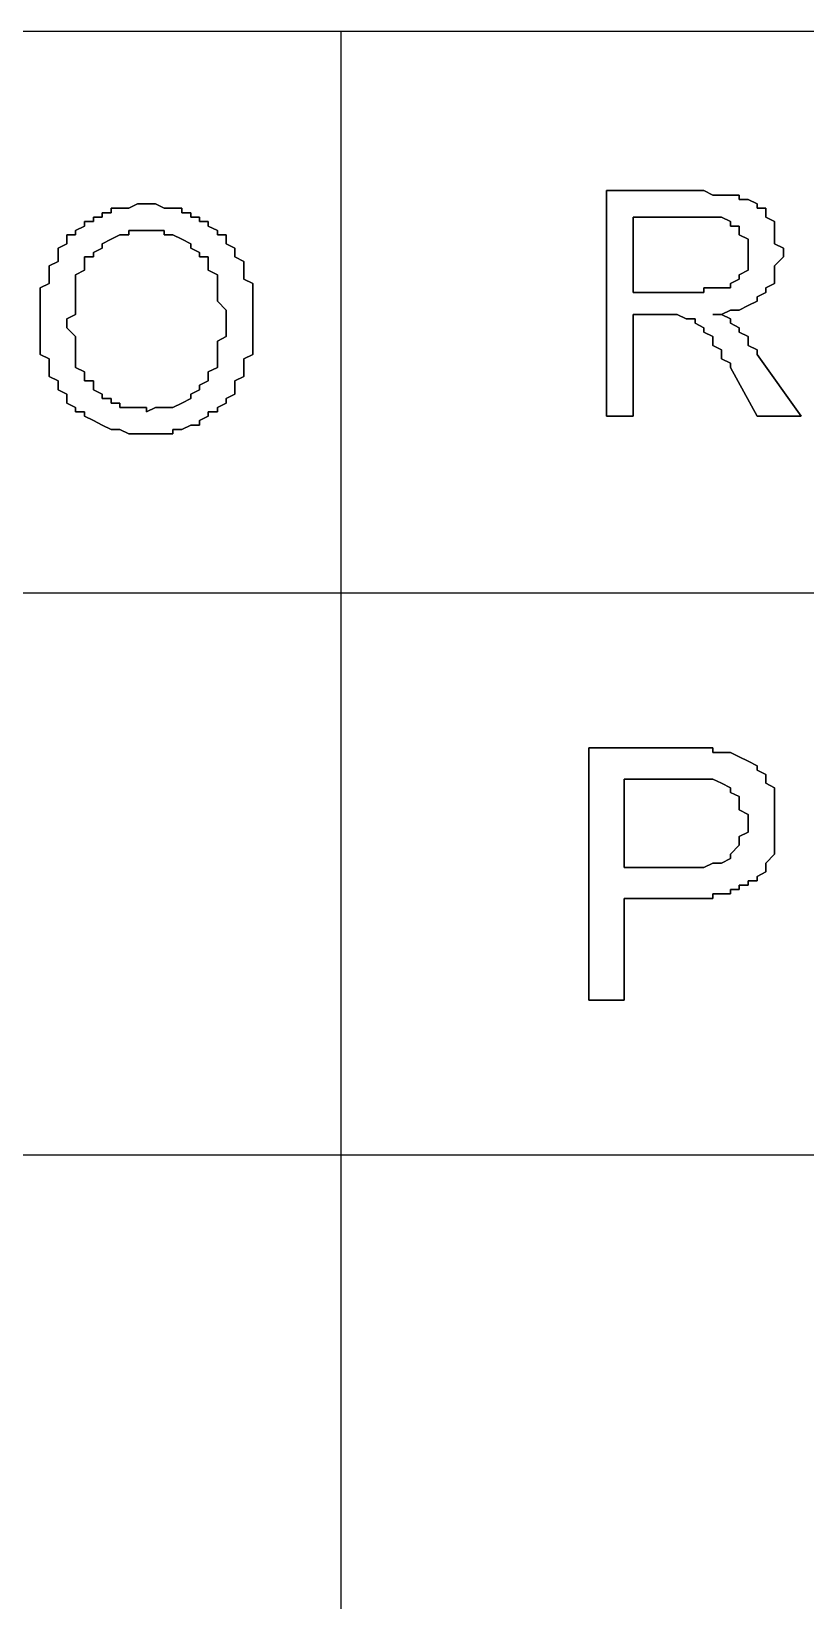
# Model space of a CAD drawing. Header units: metres. Extents: x 2.9 to 42.8, y 1.7 to 28.7.
# Drawn here: x 40.89 to 41.199, y 10.183 to 10.809 of the extents above; entities that cross this region are included whole.
import ezdxf

# ---------------------------------------------------------------- set-up
doc = ezdxf.new("R2010")
doc.units = ezdxf.units.M
doc.layers.add('NEGRO', color=7, linetype='Continuous')

msp = doc.modelspace()

# ---------------------------------------------------------------- linework, layer by layer
at = {"layer": 'NEGRO', "lineweight": -3}
for points in [[(42.3545, 10.8091), (36.389, 10.8091)], [(41.0139, 8.5919), (41.0139, 10.8091)], [(41.1586, 10.7456), (41.1198, 10.7456), (41.1586, 10.7456)], [(41.1198, 10.7456), (41.1198, 10.6557), (41.1198, 10.7456)], [(41.1621, 10.7438), (41.1586, 10.7456), (41.1621, 10.7438)], [(41.1656, 10.7438), (41.1621, 10.7438), (41.1656, 10.7438)], [(41.1692, 10.7438), (41.1656, 10.7438), (41.1692, 10.7438)], [(41.1727, 10.7438), (41.1692, 10.7438), (41.1727, 10.7438)], [(41.1727, 10.7421), (41.1727, 10.7438), (41.1727, 10.7421)], [(40.9222, 10.7368), (40.9187, 10.7368), (40.9222, 10.7368)], [(40.9187, 10.7368), (40.9187, 10.735), (40.9187, 10.7368)], [(40.9257, 10.7386), (40.9222, 10.7386), (40.9257, 10.7386)], [(40.9222, 10.7386), (40.9222, 10.7368), (40.9222, 10.7386)], [(40.9293, 10.7386), (40.9257, 10.7386), (40.9293, 10.7386)], [(40.9328, 10.7403), (40.9293, 10.7386), (40.9328, 10.7403)], [(40.9363, 10.7403), (40.9328, 10.7403), (40.9363, 10.7403)], [(40.9399, 10.7403), (40.9363, 10.7403), (40.9399, 10.7403)], [(40.9434, 10.7386), (40.9399, 10.7403), (40.9434, 10.7386)], [(40.9469, 10.7386), (40.9434, 10.7386), (40.9469, 10.7386)], [(40.9504, 10.7386), (40.9469, 10.7386), (40.9504, 10.7386)], [(40.9504, 10.7368), (40.9504, 10.7386), (40.9504, 10.7368)], [(40.954, 10.7368), (40.9504, 10.7368), (40.954, 10.7368)], [(40.954, 10.735), (40.954, 10.7368), (40.954, 10.735)], [(41.1762, 10.7421), (41.1727, 10.7421), (41.1762, 10.7421)], [(41.1798, 10.7403), (41.1762, 10.7421), (41.1798, 10.7403)], [(41.1798, 10.7386), (41.1798, 10.7403), (41.1798, 10.7386)], [(41.1833, 10.7386), (41.1798, 10.7386), (41.1833, 10.7386)], [(41.1833, 10.7368), (41.1833, 10.7386), (41.1833, 10.7368)], [(41.1833, 10.735), (41.1833, 10.7368), (41.1833, 10.735)], [(40.9116, 10.7315), (40.9081, 10.7297), (40.9116, 10.7315)], [(40.9152, 10.7333), (40.9116, 10.7333), (40.9152, 10.7333)], [(40.9116, 10.7333), (40.9116, 10.7315), (40.9116, 10.7333)], [(40.9187, 10.735), (40.9152, 10.735), (40.9187, 10.735)], [(40.9152, 10.735), (40.9152, 10.7333), (40.9152, 10.735)], [(40.9575, 10.735), (40.954, 10.735), (40.9575, 10.735)], [(40.9575, 10.7333), (40.9575, 10.735), (40.9575, 10.7333)], [(40.961, 10.7333), (40.9575, 10.7333), (40.961, 10.7333)], [(40.961, 10.7315), (40.961, 10.7333), (40.961, 10.7315)], [(40.9646, 10.7297), (40.961, 10.7315), (40.9646, 10.7297)], [(41.1304, 10.705), (41.1304, 10.735), (41.1304, 10.705)], [(41.1304, 10.735), (41.1586, 10.735), (41.1304, 10.735)], [(41.1586, 10.735), (41.1621, 10.735), (41.1586, 10.735)], [(41.1621, 10.735), (41.1656, 10.735), (41.1621, 10.735)], [(41.1656, 10.735), (41.1692, 10.7333), (41.1656, 10.735)], [(41.1692, 10.7333), (41.1692, 10.7315), (41.1692, 10.7333)], [(41.1692, 10.7315), (41.1727, 10.7315), (41.1692, 10.7315)], [(41.1727, 10.7315), (41.1727, 10.7297), (41.1727, 10.7315)], [(41.1868, 10.7333), (41.1833, 10.735), (41.1868, 10.7333)], [(41.1868, 10.7315), (41.1868, 10.7333), (41.1868, 10.7315)], [(41.1868, 10.7297), (41.1868, 10.7315), (41.1868, 10.7297)], [(40.9046, 10.7244), (40.9011, 10.7227), (40.9046, 10.7244)], [(40.9081, 10.728), (40.9046, 10.728), (40.9081, 10.728)], [(40.9046, 10.728), (40.9046, 10.7262), (40.9046, 10.728)], [(40.9046, 10.7262), (40.9046, 10.7244), (40.9046, 10.7262)], [(40.9081, 10.7297), (40.9081, 10.728), (40.9081, 10.7297)], [(40.9187, 10.7244), (40.9222, 10.7262), (40.9187, 10.7244)], [(40.9187, 10.7227), (40.9187, 10.7244), (40.9187, 10.7227)], [(40.9222, 10.7262), (40.9257, 10.728), (40.9222, 10.7262)], [(40.9257, 10.728), (40.9293, 10.728), (40.9257, 10.728)], [(40.9293, 10.728), (40.9293, 10.7297), (40.9293, 10.728)], [(40.9293, 10.7297), (40.9328, 10.7297), (40.9293, 10.7297)], [(40.9328, 10.7297), (40.9363, 10.7297), (40.9328, 10.7297)], [(40.9363, 10.7297), (40.9399, 10.7297), (40.9363, 10.7297)], [(40.9399, 10.7297), (40.9434, 10.7297), (40.9399, 10.7297)], [(40.9434, 10.7297), (40.9434, 10.728), (40.9434, 10.7297)], [(40.9434, 10.728), (40.9469, 10.728), (40.9434, 10.728)], [(40.9469, 10.728), (40.9504, 10.7262), (40.9469, 10.728)], [(40.9504, 10.7262), (40.954, 10.7244), (40.9504, 10.7262)], [(40.954, 10.7244), (40.954, 10.7227), (40.954, 10.7244)], [(40.9646, 10.728), (40.9646, 10.7297), (40.9646, 10.728)], [(40.9681, 10.728), (40.9646, 10.728), (40.9681, 10.728)], [(40.9681, 10.7262), (40.9681, 10.728), (40.9681, 10.7262)], [(40.9681, 10.7244), (40.9681, 10.7262), (40.9681, 10.7244)], [(40.9716, 10.7227), (40.9681, 10.7244), (40.9716, 10.7227)], [(41.1727, 10.7297), (41.1727, 10.728), (41.1727, 10.7297)], [(41.1727, 10.728), (41.1762, 10.7262), (41.1727, 10.728)], [(41.1762, 10.7262), (41.1762, 10.7244), (41.1762, 10.7262)], [(41.1762, 10.7244), (41.1762, 10.7227), (41.1762, 10.7244)], [(41.1868, 10.728), (41.1868, 10.7297), (41.1868, 10.728)], [(41.1868, 10.7262), (41.1868, 10.728), (41.1868, 10.7262)], [(41.1868, 10.7244), (41.1868, 10.7262), (41.1868, 10.7244)], [(41.1903, 10.7227), (41.1868, 10.7244), (41.1903, 10.7227)], [(40.9011, 10.7227), (40.9011, 10.7209), (40.9011, 10.7227)], [(40.9011, 10.7209), (40.9011, 10.7192), (40.9011, 10.7209)], [(40.9011, 10.7192), (40.9011, 10.7174), (40.9011, 10.7192)], [(40.9116, 10.7174), (40.9116, 10.7192), (40.9116, 10.7174)], [(40.9116, 10.7192), (40.9152, 10.7192), (40.9116, 10.7192)], [(40.9152, 10.7209), (40.9187, 10.7227), (40.9152, 10.7209)], [(40.9152, 10.7192), (40.9152, 10.7209), (40.9152, 10.7192)], [(40.954, 10.7227), (40.9575, 10.7209), (40.954, 10.7227)], [(40.9575, 10.7209), (40.9575, 10.7192), (40.9575, 10.7209)], [(40.9575, 10.7192), (40.961, 10.7192), (40.9575, 10.7192)], [(40.961, 10.7192), (40.961, 10.7174), (40.961, 10.7192)], [(40.9716, 10.7209), (40.9716, 10.7227), (40.9716, 10.7209)], [(40.9716, 10.7192), (40.9716, 10.7209), (40.9716, 10.7192)], [(40.9751, 10.7174), (40.9716, 10.7192), (40.9751, 10.7174)], [(41.1762, 10.7227), (41.1762, 10.7209), (41.1762, 10.7227)], [(41.1762, 10.7209), (41.1762, 10.7192), (41.1762, 10.7209)], [(41.1762, 10.7192), (41.1762, 10.7174), (41.1762, 10.7192)], [(41.1868, 10.7156), (41.1903, 10.7192), (41.1868, 10.7156)], [(41.1903, 10.7209), (41.1903, 10.7227), (41.1903, 10.7209)], [(41.1903, 10.7192), (41.1903, 10.7209), (41.1903, 10.7192)], [(40.9011, 10.7174), (40.8975, 10.7156), (40.9011, 10.7174)], [(40.8975, 10.7156), (40.8975, 10.7139), (40.8975, 10.7156)], [(40.8975, 10.7139), (40.8975, 10.7121), (40.8975, 10.7139)], [(40.8975, 10.7121), (40.8975, 10.7103), (40.8975, 10.7121)], [(40.9081, 10.7121), (40.9116, 10.7139), (40.9081, 10.7121)], [(40.9081, 10.7103), (40.9081, 10.7121), (40.9081, 10.7103)], [(40.9116, 10.7156), (40.9116, 10.7174), (40.9116, 10.7156)], [(40.9116, 10.7139), (40.9116, 10.7156), (40.9116, 10.7139)], [(40.961, 10.7174), (40.961, 10.7139), (40.961, 10.7174)], [(40.961, 10.7139), (40.9646, 10.7121), (40.961, 10.7139)], [(40.9646, 10.7121), (40.9646, 10.7103), (40.9646, 10.7121)], [(40.9751, 10.7156), (40.9751, 10.7174), (40.9751, 10.7156)], [(40.9751, 10.7139), (40.9751, 10.7156), (40.9751, 10.7139)], [(40.9751, 10.7121), (40.9751, 10.7139), (40.9751, 10.7121)], [(40.9751, 10.7103), (40.9751, 10.7121), (40.9751, 10.7103)], [(41.1762, 10.7139), (41.1727, 10.7121), (41.1762, 10.7139)], [(41.1727, 10.7121), (41.1727, 10.7103), (41.1727, 10.7121)], [(41.1762, 10.7174), (41.1762, 10.7139), (41.1762, 10.7174)], [(41.1868, 10.7139), (41.1868, 10.7156), (41.1868, 10.7139)], [(41.1868, 10.7121), (41.1868, 10.7139), (41.1868, 10.7121)], [(41.1868, 10.7103), (41.1868, 10.7121), (41.1868, 10.7103)], [(40.8975, 10.7086), (40.894, 10.7068), (40.8975, 10.7086)], [(40.894, 10.7068), (40.894, 10.705), (40.894, 10.7068)], [(40.8975, 10.7103), (40.8975, 10.7086), (40.8975, 10.7103)], [(40.9081, 10.7086), (40.9081, 10.7103), (40.9081, 10.7086)], [(40.9081, 10.7068), (40.9081, 10.7086), (40.9081, 10.7068)], [(40.9081, 10.705), (40.9081, 10.7068), (40.9081, 10.705)], [(40.9646, 10.7103), (40.9646, 10.7086), (40.9646, 10.7103)], [(40.9646, 10.7086), (40.9646, 10.7068), (40.9646, 10.7086)], [(40.9646, 10.7068), (40.9646, 10.705), (40.9646, 10.7068)], [(40.9787, 10.7086), (40.9751, 10.7103), (40.9787, 10.7086)], [(40.9787, 10.705), (40.9787, 10.7086), (40.9787, 10.705)], [(41.1621, 10.7068), (41.1586, 10.7068), (41.1621, 10.7068)], [(41.1586, 10.7068), (41.1586, 10.705), (41.1586, 10.7068)], [(41.1656, 10.7068), (41.1621, 10.7068), (41.1656, 10.7068)], [(41.1692, 10.7068), (41.1656, 10.7068), (41.1692, 10.7068)], [(41.1727, 10.7103), (41.1692, 10.7086), (41.1727, 10.7103)], [(41.1692, 10.7086), (41.1692, 10.7068), (41.1692, 10.7086)], [(41.1833, 10.7068), (41.1868, 10.7086), (41.1833, 10.7068)], [(41.1833, 10.705), (41.1833, 10.7068), (41.1833, 10.705)], [(41.1868, 10.7086), (41.1868, 10.7103), (41.1868, 10.7086)], [(40.894, 10.705), (40.894, 10.7015), (40.894, 10.705)], [(40.894, 10.7015), (40.894, 10.6998), (40.894, 10.7015)], [(40.894, 10.6998), (40.894, 10.698), (40.894, 10.6998)], [(40.9081, 10.7015), (40.9081, 10.705), (40.9081, 10.7015)], [(40.9081, 10.6998), (40.9081, 10.7015), (40.9081, 10.6998)], [(40.9081, 10.6962), (40.9081, 10.6998), (40.9081, 10.6962)], [(40.9646, 10.705), (40.9646, 10.7033), (40.9646, 10.705)], [(40.9646, 10.7033), (40.9646, 10.7015), (40.9646, 10.7033)], [(40.9646, 10.7015), (40.9681, 10.698), (40.9646, 10.7015)], [(40.9787, 10.7033), (40.9787, 10.705), (40.9787, 10.7033)], [(40.9787, 10.7015), (40.9787, 10.7033), (40.9787, 10.7015)], [(40.9787, 10.6998), (40.9787, 10.7015), (40.9787, 10.6998)], [(40.9787, 10.698), (40.9787, 10.6998), (40.9787, 10.698)], [(41.1551, 10.705), (41.1304, 10.705), (41.1551, 10.705)], [(41.1586, 10.705), (41.1551, 10.705), (41.1586, 10.705)], [(41.1727, 10.698), (41.1762, 10.6998), (41.1727, 10.698)], [(41.1762, 10.6998), (41.1798, 10.7015), (41.1762, 10.6998)], [(41.1798, 10.7033), (41.1833, 10.705), (41.1798, 10.7033)], [(41.1798, 10.7015), (41.1798, 10.7033), (41.1798, 10.7015)], [(40.894, 10.698), (40.894, 10.6945), (40.894, 10.698)], [(40.894, 10.6945), (40.894, 10.6927), (40.894, 10.6945)], [(40.894, 10.6927), (40.894, 10.6909), (40.894, 10.6927)], [(40.9046, 10.6945), (40.9081, 10.6962), (40.9046, 10.6945)], [(40.9046, 10.6927), (40.9046, 10.6945), (40.9046, 10.6927)], [(40.9046, 10.6909), (40.9046, 10.6927), (40.9046, 10.6909)], [(40.9681, 10.698), (40.9681, 10.6962), (40.9681, 10.698)], [(40.9681, 10.6962), (40.9681, 10.6945), (40.9681, 10.6962)], [(40.9681, 10.6945), (40.9681, 10.6927), (40.9681, 10.6945)], [(40.9681, 10.6927), (40.9681, 10.6909), (40.9681, 10.6927)], [(40.9787, 10.6945), (40.9787, 10.698), (40.9787, 10.6945)], [(40.9787, 10.6909), (40.9787, 10.6945), (40.9787, 10.6909)], [(41.1304, 10.6557), (41.1304, 10.6962), (41.1304, 10.6557)], [(41.1304, 10.6962), (41.1445, 10.6962), (41.1304, 10.6962)], [(41.1445, 10.6962), (41.148, 10.6962), (41.1445, 10.6962)], [(41.148, 10.6962), (41.1515, 10.6945), (41.148, 10.6962)], [(41.1515, 10.6945), (41.1551, 10.6945), (41.1515, 10.6945)], [(41.1551, 10.6945), (41.1551, 10.6927), (41.1551, 10.6945)], [(41.1551, 10.6927), (41.1586, 10.6909), (41.1551, 10.6927)], [(41.1656, 10.6962), (41.1692, 10.698), (41.1656, 10.6962)], [(41.1692, 10.6945), (41.1656, 10.6962), (41.1692, 10.6945)], [(41.1692, 10.698), (41.1727, 10.698), (41.1692, 10.698)], [(41.1692, 10.6927), (41.1692, 10.6945), (41.1692, 10.6927)], [(41.1727, 10.6909), (41.1692, 10.6927), (41.1727, 10.6909)], [(40.894, 10.6909), (40.894, 10.6892), (40.894, 10.6909)], [(40.894, 10.6892), (40.894, 10.6874), (40.894, 10.6892)], [(40.894, 10.6874), (40.894, 10.6856), (40.894, 10.6874)], [(40.9081, 10.6874), (40.9046, 10.6909), (40.9081, 10.6874)], [(40.9081, 10.6856), (40.9081, 10.6874), (40.9081, 10.6856)], [(40.9681, 10.6874), (40.9646, 10.6856), (40.9681, 10.6874)], [(40.9681, 10.6909), (40.9681, 10.6874), (40.9681, 10.6909)], [(40.9787, 10.6892), (40.9787, 10.6909), (40.9787, 10.6892)], [(40.9787, 10.6874), (40.9787, 10.6892), (40.9787, 10.6874)], [(40.9787, 10.6856), (40.9787, 10.6874), (40.9787, 10.6856)], [(41.1586, 10.6909), (41.1586, 10.6892), (41.1586, 10.6909)], [(41.1586, 10.6892), (41.1621, 10.6874), (41.1586, 10.6892)], [(41.1621, 10.6874), (41.1621, 10.6856), (41.1621, 10.6874)], [(41.1727, 10.6892), (41.1727, 10.6909), (41.1727, 10.6892)], [(41.1762, 10.6874), (41.1727, 10.6892), (41.1762, 10.6874)], [(41.1762, 10.6856), (41.1762, 10.6874), (41.1762, 10.6856)], [(40.894, 10.6856), (40.894, 10.6821), (40.894, 10.6856)], [(40.894, 10.6821), (40.894, 10.6803), (40.894, 10.6821)], [(40.894, 10.6803), (40.8975, 10.6786), (40.894, 10.6803)], [(40.9081, 10.6839), (40.9081, 10.6856), (40.9081, 10.6839)], [(40.9081, 10.6821), (40.9081, 10.6839), (40.9081, 10.6821)], [(40.9081, 10.6786), (40.9081, 10.6821), (40.9081, 10.6786)], [(40.9646, 10.6856), (40.9646, 10.6839), (40.9646, 10.6856)], [(40.9646, 10.6839), (40.9646, 10.6821), (40.9646, 10.6839)], [(40.9646, 10.6821), (40.9646, 10.6786), (40.9646, 10.6821)], [(40.9751, 10.6786), (40.9787, 10.6803), (40.9751, 10.6786)], [(40.9787, 10.6821), (40.9787, 10.6856), (40.9787, 10.6821)], [(40.9787, 10.6803), (40.9787, 10.6821), (40.9787, 10.6803)], [(41.1621, 10.6856), (41.1621, 10.6839), (41.1621, 10.6856)], [(41.1621, 10.6839), (41.1656, 10.6821), (41.1621, 10.6839)], [(41.1656, 10.6821), (41.1656, 10.6803), (41.1656, 10.6821)], [(41.1656, 10.6803), (41.1656, 10.6786), (41.1656, 10.6803)], [(41.1762, 10.6839), (41.1762, 10.6856), (41.1762, 10.6839)], [(41.1798, 10.6821), (41.1762, 10.6839), (41.1798, 10.6821)], [(41.1798, 10.6803), (41.1798, 10.6821), (41.1798, 10.6803)], [(41.1974, 10.6557), (41.1798, 10.6803), (41.1974, 10.6557)], [(40.8975, 10.6786), (40.8975, 10.6768), (40.8975, 10.6786)], [(40.8975, 10.6768), (40.8975, 10.6751), (40.8975, 10.6768)], [(40.8975, 10.6751), (40.8975, 10.6733), (40.8975, 10.6751)], [(40.9081, 10.6768), (40.9081, 10.6786), (40.9081, 10.6768)], [(40.9081, 10.6751), (40.9081, 10.6768), (40.9081, 10.6751)], [(40.9116, 10.6733), (40.9081, 10.6751), (40.9116, 10.6733)], [(40.9646, 10.6751), (40.961, 10.6733), (40.9646, 10.6751)], [(40.9646, 10.6786), (40.9646, 10.6768), (40.9646, 10.6786)], [(40.9646, 10.6768), (40.9646, 10.6751), (40.9646, 10.6768)], [(40.9751, 10.6768), (40.9751, 10.6786), (40.9751, 10.6768)], [(40.9751, 10.6751), (40.9751, 10.6768), (40.9751, 10.6751)], [(40.9751, 10.6733), (40.9751, 10.6751), (40.9751, 10.6733)], [(41.1656, 10.6786), (41.1692, 10.6768), (41.1656, 10.6786)], [(41.1692, 10.6768), (41.1692, 10.6751), (41.1692, 10.6768)], [(41.1692, 10.6751), (41.1798, 10.6557), (41.1692, 10.6751)], [(40.8975, 10.6733), (40.8975, 10.6715), (40.8975, 10.6733)], [(40.8975, 10.6715), (40.9011, 10.6698), (40.8975, 10.6715)], [(40.9011, 10.6698), (40.9011, 10.668), (40.9011, 10.6698)], [(40.9011, 10.668), (40.9011, 10.6662), (40.9011, 10.668)], [(40.9116, 10.6715), (40.9116, 10.6733), (40.9116, 10.6715)], [(40.9116, 10.6698), (40.9116, 10.6715), (40.9116, 10.6698)], [(40.9152, 10.6698), (40.9116, 10.6698), (40.9152, 10.6698)], [(40.9152, 10.668), (40.9152, 10.6698), (40.9152, 10.668)], [(40.9152, 10.6662), (40.9152, 10.668), (40.9152, 10.6662)], [(40.961, 10.6698), (40.9575, 10.668), (40.961, 10.6698)], [(40.9575, 10.668), (40.9575, 10.6662), (40.9575, 10.668)], [(40.961, 10.6733), (40.961, 10.6715), (40.961, 10.6733)], [(40.961, 10.6715), (40.961, 10.6698), (40.961, 10.6715)], [(40.9716, 10.6698), (40.9751, 10.6715), (40.9716, 10.6698)], [(40.9716, 10.668), (40.9716, 10.6698), (40.9716, 10.668)], [(40.9716, 10.6662), (40.9716, 10.668), (40.9716, 10.6662)], [(40.9751, 10.6715), (40.9751, 10.6733), (40.9751, 10.6715)], [(40.9011, 10.6662), (40.9046, 10.6645), (40.9011, 10.6662)], [(40.9046, 10.6645), (40.9046, 10.6627), (40.9046, 10.6645)], [(40.9046, 10.6627), (40.9046, 10.6609), (40.9046, 10.6627)], [(40.9187, 10.6645), (40.9152, 10.6662), (40.9187, 10.6645)], [(40.9187, 10.6627), (40.9187, 10.6645), (40.9187, 10.6627)], [(40.9222, 10.6627), (40.9187, 10.6627), (40.9222, 10.6627)], [(40.9222, 10.6609), (40.9222, 10.6627), (40.9222, 10.6609)], [(40.954, 10.6627), (40.9504, 10.6609), (40.954, 10.6627)], [(40.9575, 10.6662), (40.954, 10.6645), (40.9575, 10.6662)], [(40.954, 10.6645), (40.954, 10.6627), (40.954, 10.6645)], [(40.9681, 10.6627), (40.9716, 10.6645), (40.9681, 10.6627)], [(40.9681, 10.6609), (40.9681, 10.6627), (40.9681, 10.6609)], [(40.9716, 10.6645), (40.9716, 10.6662), (40.9716, 10.6645)], [(40.9046, 10.6609), (40.9081, 10.6592), (40.9046, 10.6609)], [(40.9081, 10.6592), (40.9081, 10.6574), (40.9081, 10.6592)], [(40.9081, 10.6574), (40.9116, 10.6574), (40.9081, 10.6574)], [(40.9116, 10.6574), (40.9116, 10.6557), (40.9116, 10.6574)], [(40.9116, 10.6557), (40.9152, 10.6539), (40.9116, 10.6557)], [(40.9257, 10.6609), (40.9222, 10.6609), (40.9257, 10.6609)], [(40.9257, 10.6592), (40.9257, 10.6609), (40.9257, 10.6592)], [(40.9293, 10.6592), (40.9257, 10.6592), (40.9293, 10.6592)], [(40.9328, 10.6592), (40.9293, 10.6592), (40.9328, 10.6592)], [(40.9363, 10.6592), (40.9328, 10.6592), (40.9363, 10.6592)], [(40.9399, 10.6592), (40.9363, 10.6574), (40.9399, 10.6592)], [(40.9363, 10.6574), (40.9363, 10.6592), (40.9363, 10.6574)], [(40.9434, 10.6592), (40.9399, 10.6592), (40.9434, 10.6592)], [(40.9469, 10.6592), (40.9434, 10.6592), (40.9469, 10.6592)], [(40.9504, 10.6609), (40.9469, 10.6592), (40.9504, 10.6609)], [(40.9575, 10.6539), (40.961, 10.6557), (40.9575, 10.6539)], [(40.961, 10.6557), (40.961, 10.6574), (40.961, 10.6557)], [(40.961, 10.6574), (40.9646, 10.6574), (40.961, 10.6574)], [(40.9646, 10.6592), (40.9681, 10.6609), (40.9646, 10.6592)], [(40.9646, 10.6574), (40.9646, 10.6592), (40.9646, 10.6574)], [(41.1198, 10.6557), (41.1304, 10.6557), (41.1198, 10.6557)], [(41.1798, 10.6557), (41.1974, 10.6557), (41.1798, 10.6557)], [(40.9152, 10.6539), (40.9187, 10.6521), (40.9152, 10.6539)], [(40.9187, 10.6521), (40.9222, 10.6504), (40.9187, 10.6521)], [(40.9222, 10.6504), (40.9257, 10.6504), (40.9222, 10.6504)], [(40.9257, 10.6504), (40.9293, 10.6486), (40.9257, 10.6504)], [(40.9469, 10.6486), (40.9469, 10.6504), (40.9469, 10.6486)], [(40.9469, 10.6504), (40.9504, 10.6504), (40.9469, 10.6504)], [(40.9504, 10.6504), (40.954, 10.6521), (40.9504, 10.6504)], [(40.954, 10.6521), (40.9575, 10.6521), (40.954, 10.6521)], [(40.9575, 10.6521), (40.9575, 10.6539), (40.9575, 10.6521)], [(40.9293, 10.6486), (40.9328, 10.6486), (40.9293, 10.6486)], [(40.9328, 10.6486), (40.9363, 10.6486), (40.9328, 10.6486)], [(40.9363, 10.6486), (40.9399, 10.6486), (40.9363, 10.6486)], [(40.9399, 10.6486), (40.9434, 10.6486), (40.9399, 10.6486)], [(40.9434, 10.6486), (40.9469, 10.6486), (40.9434, 10.6486)], [(42.3545, 10.5851), (36.389, 10.5851)], [(41.1515, 10.5234), (41.1127, 10.5234), (41.1515, 10.5234)], [(41.1127, 10.5234), (41.1127, 10.4228), (41.1127, 10.5234)], [(41.1551, 10.5234), (41.1515, 10.5234), (41.1551, 10.5234)], [(41.1586, 10.5234), (41.1551, 10.5234), (41.1586, 10.5234)], [(41.1621, 10.5234), (41.1586, 10.5234), (41.1621, 10.5234)], [(41.1621, 10.5216), (41.1621, 10.5234), (41.1621, 10.5216)], [(41.1656, 10.5216), (41.1621, 10.5216), (41.1656, 10.5216)], [(41.1692, 10.5216), (41.1656, 10.5216), (41.1692, 10.5216)], [(41.1727, 10.5198), (41.1692, 10.5216), (41.1727, 10.5198)], [(41.1762, 10.5181), (41.1727, 10.5198), (41.1762, 10.5181)], [(41.1798, 10.5163), (41.1762, 10.5181), (41.1798, 10.5163)], [(41.1798, 10.5145), (41.1798, 10.5163), (41.1798, 10.5145)], [(41.1833, 10.5128), (41.1798, 10.5145), (41.1833, 10.5128)], [(41.1833, 10.511), (41.1833, 10.5128), (41.1833, 10.511)], [(41.1268, 10.4757), (41.1268, 10.511), (41.1268, 10.4757)], [(41.1268, 10.511), (41.1515, 10.511), (41.1268, 10.511)], [(41.1515, 10.511), (41.1551, 10.511), (41.1515, 10.511)], [(41.1551, 10.511), (41.1586, 10.511), (41.1551, 10.511)], [(41.1586, 10.511), (41.1621, 10.511), (41.1586, 10.511)], [(41.1621, 10.511), (41.1656, 10.5093), (41.1621, 10.511)], [(41.1656, 10.5093), (41.1692, 10.5075), (41.1656, 10.5093)], [(41.1692, 10.5075), (41.1692, 10.5057), (41.1692, 10.5075)], [(41.1692, 10.5057), (41.1727, 10.504), (41.1692, 10.5057)], [(41.1833, 10.5093), (41.1833, 10.511), (41.1833, 10.5093)], [(41.1868, 10.5075), (41.1833, 10.5093), (41.1868, 10.5075)], [(41.1868, 10.5057), (41.1868, 10.5075), (41.1868, 10.5057)], [(41.1868, 10.504), (41.1868, 10.5057), (41.1868, 10.504)], [(41.1727, 10.504), (41.1727, 10.5022), (41.1727, 10.504)], [(41.1727, 10.5022), (41.1727, 10.5004), (41.1727, 10.5022)], [(41.1727, 10.5004), (41.1727, 10.4987), (41.1727, 10.5004)], [(41.1727, 10.4987), (41.1762, 10.4969), (41.1727, 10.4987)], [(41.1868, 10.5004), (41.1868, 10.504), (41.1868, 10.5004)], [(41.1868, 10.4987), (41.1868, 10.5004), (41.1868, 10.4987)], [(41.1868, 10.4969), (41.1868, 10.4987), (41.1868, 10.4969)], [(41.1762, 10.4969), (41.1762, 10.4934), (41.1762, 10.4969)], [(41.1762, 10.4934), (41.1762, 10.4898), (41.1762, 10.4934)], [(41.1868, 10.4934), (41.1868, 10.4969), (41.1868, 10.4934)], [(41.1868, 10.4916), (41.1868, 10.4934), (41.1868, 10.4916)], [(41.1762, 10.4898), (41.1727, 10.4881), (41.1762, 10.4898)], [(41.1727, 10.4881), (41.1727, 10.4863), (41.1727, 10.4881)], [(41.1727, 10.4863), (41.1727, 10.4846), (41.1727, 10.4863)], [(41.1868, 10.4898), (41.1868, 10.4916), (41.1868, 10.4898)], [(41.1868, 10.4863), (41.1868, 10.4898), (41.1868, 10.4863)], [(41.1868, 10.4846), (41.1868, 10.4863), (41.1868, 10.4846)], [(41.1727, 10.4846), (41.1692, 10.481), (41.1727, 10.4846)], [(41.1692, 10.481), (41.1692, 10.4793), (41.1692, 10.481)], [(41.1833, 10.4775), (41.1868, 10.481), (41.1833, 10.4775)], [(41.1868, 10.4828), (41.1868, 10.4846), (41.1868, 10.4828)], [(41.1868, 10.481), (41.1868, 10.4828), (41.1868, 10.481)], [(41.1515, 10.4757), (41.1268, 10.4757), (41.1515, 10.4757)], [(41.1551, 10.4757), (41.1515, 10.4757), (41.1551, 10.4757)], [(41.1586, 10.4757), (41.1551, 10.4757), (41.1586, 10.4757)], [(41.1621, 10.4775), (41.1586, 10.4757), (41.1621, 10.4775)], [(41.1656, 10.4775), (41.1621, 10.4775), (41.1656, 10.4775)], [(41.1692, 10.4793), (41.1656, 10.4775), (41.1692, 10.4793)], [(41.1798, 10.4722), (41.1833, 10.474), (41.1798, 10.4722)], [(41.1833, 10.4757), (41.1833, 10.4775), (41.1833, 10.4757)], [(41.1833, 10.474), (41.1833, 10.4757), (41.1833, 10.474)], [(41.1727, 10.4669), (41.1727, 10.4687), (41.1727, 10.4669)], [(41.1727, 10.4687), (41.1762, 10.4687), (41.1727, 10.4687)], [(41.1762, 10.4687), (41.1762, 10.4704), (41.1762, 10.4687)], [(41.1762, 10.4704), (41.1798, 10.4704), (41.1762, 10.4704)], [(41.1798, 10.4704), (41.1798, 10.4722), (41.1798, 10.4704)], [(41.1268, 10.4228), (41.1268, 10.4634), (41.1268, 10.4228)], [(41.1268, 10.4634), (41.1515, 10.4634), (41.1268, 10.4634)], [(41.1515, 10.4634), (41.1551, 10.4634), (41.1515, 10.4634)], [(41.1551, 10.4634), (41.1586, 10.4634), (41.1551, 10.4634)], [(41.1586, 10.4634), (41.1621, 10.4634), (41.1586, 10.4634)], [(41.1621, 10.4634), (41.1621, 10.4652), (41.1621, 10.4634)], [(41.1621, 10.4652), (41.1656, 10.4652), (41.1621, 10.4652)], [(41.1656, 10.4652), (41.1692, 10.4652), (41.1656, 10.4652)], [(41.1692, 10.4652), (41.1692, 10.4669), (41.1692, 10.4652)], [(41.1692, 10.4669), (41.1727, 10.4669), (41.1692, 10.4669)], [(41.1127, 10.4228), (41.1268, 10.4228), (41.1127, 10.4228)], [(42.3545, 10.3611), (36.389, 10.3611)]]:
    msp.add_lwpolyline(points, dxfattribs=at)
msp.add_lwpolyline([(41.1656, 10.6962), (41.1621, 10.6962), (41.1656, 10.6962), (41.1621, 10.6962)], close=True, dxfattribs=at)

doc.saveas('drawing.dxf')
